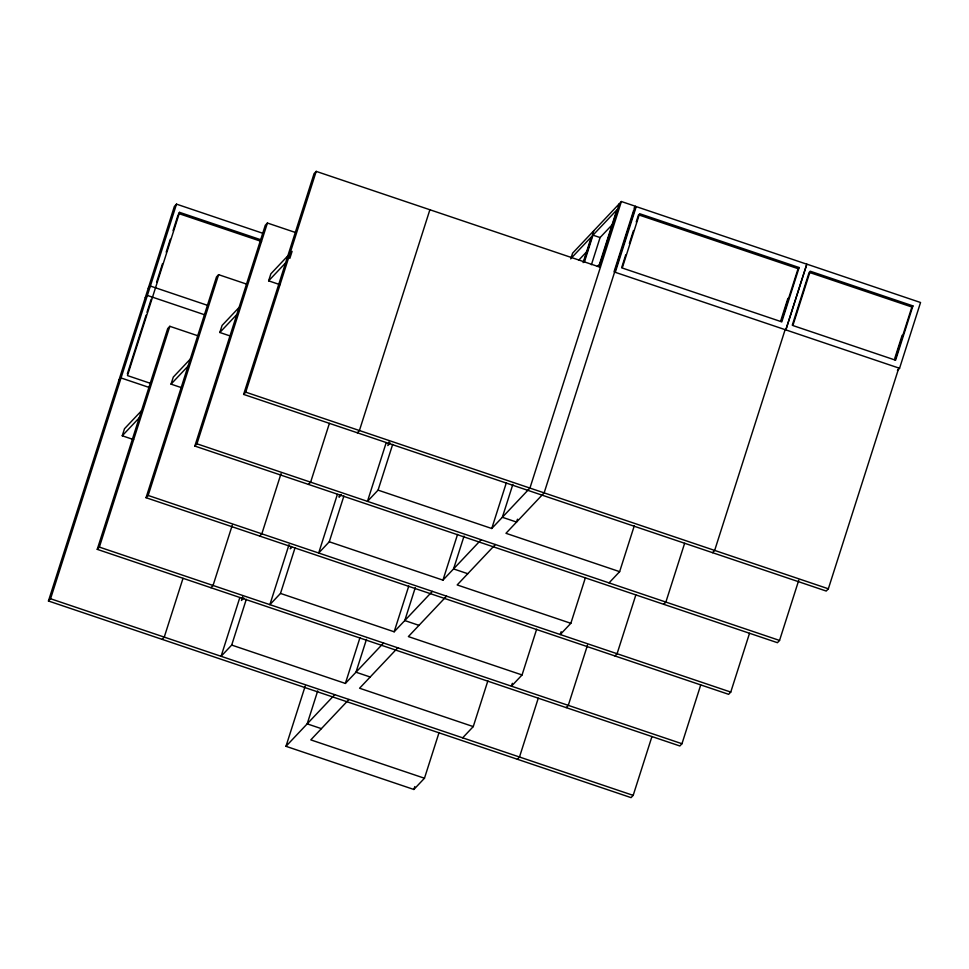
<?xml version="1.0" encoding="UTF-8"?>
<svg xmlns="http://www.w3.org/2000/svg" width="969" height="969" viewBox="0 0 969 969"><rect width="100%" height="100%" fill="white"/><g stroke="black" fill="none" stroke-linecap="round" stroke-linejoin="round"><path stroke-width="1.45" d="M651.931 736.597L633.181 795.379L631.049 797.62L48.45 600.998L174.384 206.397L176.503 204.144L263.18 233.408M48.45 600.998L50.57 598.745L176.503 204.144M127.351 373.852L146.089 315.143M146.997 312.284L151.116 299.397M156.59 282.209L162.538 263.592M166.196 252.146L170.302 239.258M173.051 230.658L178.078 214.912M261.145 239.876L179.592 212.356L127.496 375.597L150.389 383.324M133.613 439.611L122.251 435.784L124.492 428.734L141.474 410.771M700.732 684.95L681.97 743.732L679.85 745.973L97.239 549.35L167.71 328.564L169.829 326.311L198.245 335.904M97.239 549.35L99.359 547.097L169.829 326.311M180.985 387.491L171.041 384.136L173.294 377.086L190.263 359.124M749.521 633.302L730.759 692.084L728.64 694.325L146.04 497.703L216.499 276.916L218.619 274.675L247.034 284.256M146.04 497.703L148.16 495.462L218.619 274.675M229.774 335.843L219.83 332.488L222.083 325.439L239.052 307.476M798.771 580.225L779.548 640.436L777.429 642.689L194.83 446.055L265.288 225.268L267.408 223.027L295.836 232.621M194.83 446.055L196.949 443.814L267.408 223.027M279.993 284.68L268.631 280.84L270.872 273.803L287.841 255.828M183.008 578.336L164.245 637.117L162.126 639.358M898.808 368.002L828.35 588.789L826.218 591.042L243.619 394.407L314.077 173.621L316.197 171.38L600.405 267.299M243.619 394.407L245.738 392.166L316.197 171.38M289.84 258.384L292.093 251.346M232.257 525.259L213.047 585.47L210.915 587.711M239.791 597.679L221.089 656.292L231.7 645.075L246.296 599.314M281.046 473.611L261.836 533.822L259.716 536.075M242.638 596.807L241.463 600.477L243.849 597.946M289.041 544.602L269.879 604.656L280.489 593.428L295.085 547.679M329.387 423.392L310.625 482.174L308.505 484.427M291.039 546.383L290.252 548.829L291.851 547.146M337.382 494.384L318.68 553.008L329.278 541.78L343.886 496.031M429.885 209.752L359.414 430.539L357.295 432.78M339.828 494.735L339.041 497.182L341.427 494.662M439.078 732.491L424.47 778.24L413.86 789.469L285.976 746.312L305.199 686.088M386.171 442.748L367.469 501.361L378.067 490.132L392.675 444.383M389.005 441.876L387.842 445.546L390.228 443.015M317.711 690.885L307.185 723.855L321.405 728.652M231.7 645.075L345.376 683.436L359.971 637.687M366.476 639.322L355.986 672.207L370.194 677.004M280.489 593.428L394.165 631.788L408.773 586.039M415.265 587.686L404.776 620.56L418.983 625.356M329.278 541.78L442.954 580.14L457.562 534.391M464.066 536.039L453.565 568.924L467.773 573.709M570.765 258.893L572.594 253.175L621.383 201.528L635.603 206.324L544.142 492.882L505.963 533.301L619.639 571.662L634.247 525.913M378.067 490.132L491.755 528.505L506.351 482.756M413.86 789.469L414.78 786.61M583.132 262.611L591.344 236.884L571.758 257.609M512.855 484.391L502.354 517.276L516.574 522.073L517.482 519.214M583.774 262.175L593.815 230.719M584.307 262.308L592.98 235.152L616.805 209.946L599.46 264.258L597.388 266.451M591.417 264.707L600.077 237.55L612.517 224.396M599.193 266.681L619.264 203.781M621.383 201.528L529.934 488.085L491.755 528.505M614.043 271.768L633.665 210.297M615.254 272.386L636.233 206.615L806.753 264.174L785.762 329.932M462.661 737.821L473.26 726.593L487.867 680.844M621.638 267.698L625.744 254.835M629.39 243.401L633.496 230.537M636.233 221.962L638.51 214.815L798.081 268.667L799.134 267.541L639.576 213.689L622.243 268.013L781.801 321.865L799.134 267.541M512.359 683.315L511.45 686.185L522.061 674.957L536.656 629.208M538.255 698.225L519.493 757.007L517.373 759.248M561.16 631.679L560.239 634.538L570.85 623.309L585.446 577.56M587.505 645.148L568.294 705.359L566.162 707.612M635.846 594.942L617.083 653.724L614.964 655.965M684.635 543.294L665.873 602.076L663.753 604.317M780.59 321.248L787.894 298.379M781.196 321.551L798.081 268.667M785.132 329.642L714.662 550.428L712.542 552.669M785.883 329.908L806.874 264.149L920.55 302.51L899.559 368.281L897.439 370.521M792.267 325.221L809.151 272.337L911.877 307.003L912.931 305.889L810.205 271.211L792.872 325.536L895.598 360.202L912.931 305.889M894.847 358.155L902.139 335.286M894.993 359.899L911.877 307.003M179.592 212.356L178.526 213.483L261.521 241.487M148.245 288.302L150.365 286.049L207.487 305.332M145.241 297.689L147.373 295.448L204.495 314.731M118.908 380.211L121.028 377.958L149.456 387.552M122.251 435.784L139.221 417.821M171.041 384.136L188.01 366.173M219.83 332.488L236.799 314.525M268.631 280.84L285.601 262.878M578.868 260.007L588.147 250.196M634.186 207.826L635.603 206.324M634.114 208.868L636.233 206.615M285.976 746.312L334.765 694.664M345.376 683.436L383.567 643.016M394.165 631.788L432.356 591.369M442.954 580.14L481.145 539.733M348.973 699.461L310.795 739.88L424.47 778.24M397.774 647.813L359.584 688.232L473.26 726.593M446.564 596.165L408.373 636.585L522.061 674.957M495.353 544.53L457.174 584.937L570.85 623.309M609.029 582.89L619.639 571.662M592.98 235.152L600.077 237.55M614.612 272.095L899.559 368.281M245.738 392.166L828.35 588.789M196.949 443.814L779.548 640.436M148.16 495.462L730.759 692.084M99.359 547.097L681.97 743.732M50.57 598.745L633.181 795.379"/></g></svg>
